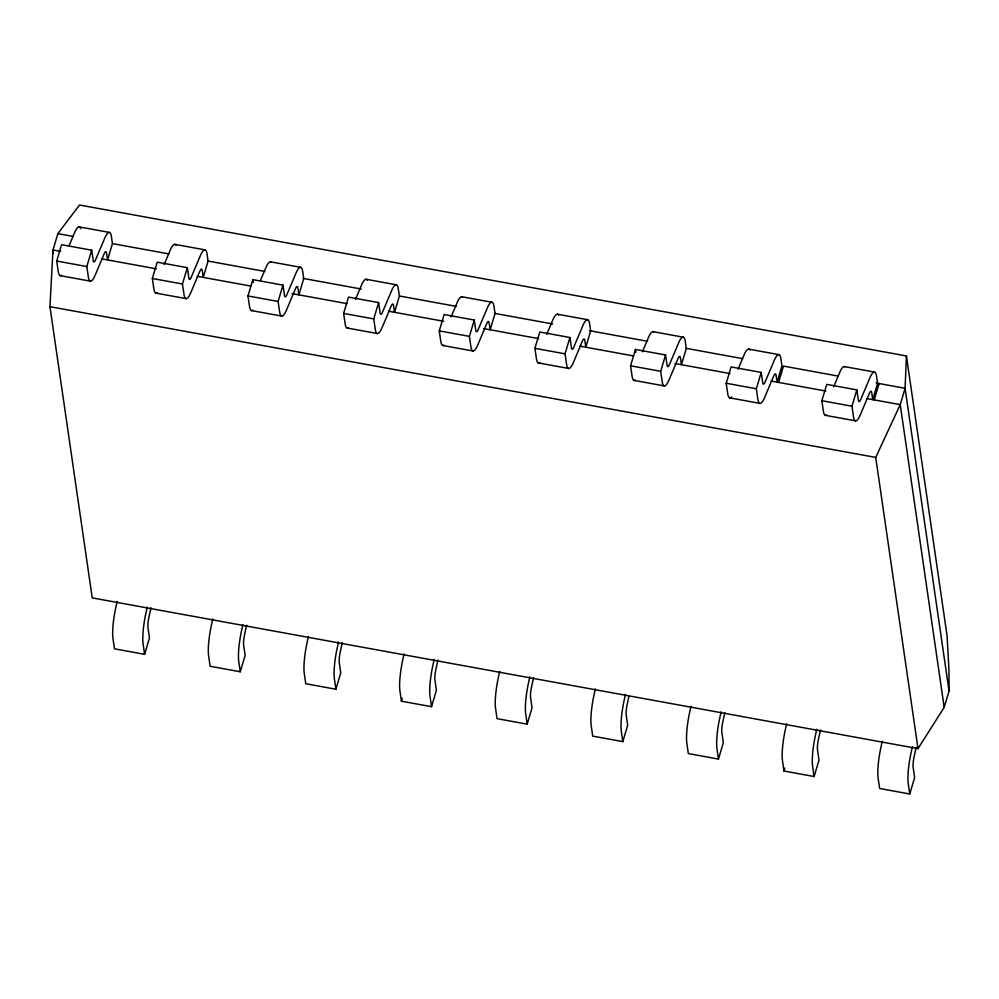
<?xml version="1.0" encoding="UTF-8"?>
<svg xmlns="http://www.w3.org/2000/svg" width="999" height="999" viewBox="0 0 999 999"><rect width="100%" height="100%" fill="white"/><g stroke="black" fill="none" stroke-linecap="round" stroke-linejoin="round"><path stroke-width="1.5" d="M906.43 355.956L905.094 388.299L949.05 691.033L944.18 707.354L918.006 748.638L92.233 597.889L49.95 306.668L52.984 249.962L57.855 233.641L79.508 205.007L906.43 355.956L947.102 636.051L948.925 669.417L949.05 691.033M117.108 601.56L115.822 607.442A29.795 5.719 -79.7 0 0 112.987 638.561L114.473 648.813L144.605 654.32L149.463 637.986L147.927 627.122A10.265 1.973 -79.7 0 1 148.751 618.006L150.986 607.742M147.24 607.067L145.954 612.936A29.795 5.719 -79.7 0 0 143.107 644.055L144.605 654.32M212.762 619.018L211.463 624.899A29.795 5.719 -79.7 0 0 208.629 656.018L210.115 666.271L240.247 671.778L245.117 655.444L243.569 644.58A10.265 1.973 -79.7 0 1 244.393 635.464L246.628 625.199M242.882 624.525L241.596 630.406A29.795 5.719 -79.7 0 0 238.761 661.525L240.247 671.778M308.404 636.488L307.118 642.357A29.795 5.719 -79.7 0 0 304.27 673.476L305.769 683.728L335.889 689.235L340.759 672.901L339.21 662.037A10.265 1.973 -79.7 0 1 340.035 652.921L342.27 642.657M338.524 641.982L337.237 647.864A29.795 5.719 -79.7 0 0 334.403 678.983L335.889 689.235M404.046 653.945L402.759 659.827A29.795 5.719 -79.7 0 0 399.925 690.946L401.411 701.198L431.531 706.693L436.401 690.359L434.852 679.495A10.265 1.973 -79.7 0 1 435.689 670.379L437.912 660.114M434.165 659.44L432.879 665.322A29.795 5.719 -79.7 0 0 430.045 696.44L431.531 706.693M499.687 671.403L498.401 677.285A29.795 5.719 -79.7 0 0 495.566 708.403L497.052 718.656L527.172 724.15L532.042 707.816L530.494 696.965A10.265 1.973 -79.7 0 1 531.331 687.849L533.566 677.572M529.807 676.897L528.521 682.779A29.795 5.719 -79.7 0 0 525.686 713.898L527.172 724.15M595.329 688.86L594.043 694.742A29.795 5.719 -79.7 0 0 591.208 725.861L592.694 736.113L622.814 741.608L627.684 725.286L626.136 714.422A10.265 1.973 -79.7 0 1 626.972 705.306L628.883 696.503M625.461 694.355L624.163 700.237A29.795 5.719 -79.7 0 0 621.328 731.355L622.814 741.608M690.971 706.318L689.685 712.2A29.795 5.719 -79.7 0 0 686.85 743.318L688.336 753.571L718.468 759.078L723.326 742.744L721.778 731.88A10.265 1.973 -79.7 0 1 722.614 722.764L724.849 712.499M721.103 711.825L719.804 717.694A29.795 5.719 -79.7 0 0 716.97 748.813L718.468 759.078M786.625 723.776L785.326 729.657A29.795 5.719 -79.7 0 0 782.492 760.776L783.978 771.028L814.11 776.535L818.98 760.202L817.432 749.337A10.265 1.973 -79.7 0 1 818.256 740.222L820.491 729.957M816.745 729.282L815.459 735.164A29.795 5.719 -79.7 0 0 812.612 766.283L814.11 776.535M882.267 741.246L880.968 747.115A29.795 5.719 -79.7 0 0 878.133 778.233L879.632 788.486L909.752 793.993L914.622 777.659L913.074 766.795A10.265 1.973 -79.7 0 1 913.898 757.679L916.133 747.414M912.387 746.74L911.1 752.622A29.795 5.719 -79.7 0 0 908.266 783.74L909.752 793.993M61.488 275.287A29.795 5.719 -79.7 0 1 58.192 271.291L56.706 261.039L61.563 244.705L91.696 250.212L93.282 260.939A10.265 1.973 -79.7 0 0 95.342 260.339L105.157 237.175A29.895 5.744 -79.7 0 1 111.201 235.339L112.45 243.606L107.58 259.927L106.593 253.147A10.365 1.986 -79.7 0 0 104.133 253.896L95.367 274.725A29.795 5.719 -79.7 0 1 88.312 276.785L86.826 266.533L91.696 250.212M157.13 292.744A29.795 5.719 -79.7 0 1 153.834 288.748L152.347 278.496L157.218 262.175L187.337 267.67L188.923 278.396A10.265 1.973 -79.7 0 0 190.996 277.797L200.799 254.633A29.895 5.744 -79.7 0 1 206.843 252.797L208.092 261.064L203.234 277.397L202.248 270.604A10.365 1.986 -79.7 0 0 199.775 271.353L191.009 292.183A29.795 5.719 -79.7 0 1 183.953 294.255L182.467 284.003L187.337 267.67M252.784 310.202A29.795 5.719 -79.7 0 1 249.475 306.206L247.989 295.954L252.859 279.633L282.979 285.127L284.565 295.854A10.265 1.973 -79.7 0 0 286.638 295.254L296.441 272.09A29.895 5.744 -79.7 0 1 302.485 270.254L303.746 278.521L298.876 294.855L297.889 288.062A10.365 1.986 -79.7 0 0 295.417 288.811L286.651 309.653A29.795 5.719 -79.7 0 1 279.595 311.713L278.109 301.461L282.979 285.127M348.426 327.66A29.795 5.719 -79.7 0 1 345.117 323.676L343.631 313.424L348.501 297.09L378.621 302.585L380.207 313.311A10.265 1.973 -79.7 0 0 382.28 312.712L392.083 289.548A29.895 5.744 -79.7 0 1 398.139 287.712L399.388 295.979L394.518 312.312L393.531 305.519A10.365 1.986 -79.7 0 0 391.059 306.268L382.305 327.11A29.795 5.719 -79.7 0 1 375.249 329.171L373.751 318.918L378.621 302.585M444.068 345.117A29.795 5.719 -79.7 0 1 440.759 341.134L439.273 330.881L444.143 314.548L474.263 320.042L475.861 330.781A10.265 1.973 -79.7 0 0 477.922 330.169L487.724 307.005A29.895 5.744 -79.7 0 1 493.781 305.17L495.029 313.436L490.159 329.77L489.173 322.977A10.365 1.986 -79.7 0 0 486.7 323.726L477.947 344.568A29.795 5.719 -79.7 0 1 470.891 346.628L469.405 336.376L474.263 320.042M401.411 701.198L402.297 698.226M539.71 362.575A29.795 5.719 -79.7 0 1 536.413 358.591L534.915 348.339L539.785 332.005L569.917 337.512L571.503 348.239A10.265 1.973 -79.7 0 0 573.563 347.627L583.366 324.475A29.895 5.744 -79.7 0 1 589.422 322.627L590.671 330.906L585.801 347.227L584.815 340.434A10.365 1.986 -79.7 0 0 582.355 341.183L573.588 362.025A29.795 5.719 -79.7 0 1 566.533 364.086L565.047 353.833L569.917 337.512M635.352 380.045A29.795 5.719 -79.7 0 1 632.055 376.049L630.569 365.796L635.426 349.463L665.559 354.97L667.145 365.696A10.265 1.973 -79.7 0 0 669.205 365.097L679.02 341.933A29.895 5.744 -79.7 0 1 685.064 340.097L686.313 348.364L681.443 364.685L680.456 357.904A10.365 1.986 -79.7 0 0 677.996 358.653L669.23 379.483A29.795 5.719 -79.7 0 1 662.175 381.543L660.689 371.291L665.559 354.97M731.693 396.853A29.795 5.719 -79.7 0 1 727.697 393.506L726.211 383.254L731.081 366.92L761.201 372.427L762.786 383.154A10.265 1.973 -79.7 0 0 764.859 382.555L774.662 359.39A29.895 5.744 -79.7 0 1 780.706 357.555L781.955 365.821L777.085 382.155L776.098 375.362A10.365 1.986 -79.7 0 0 773.638 376.111L764.872 396.94A29.795 5.719 -79.7 0 1 757.816 399.013L756.33 388.761L761.201 372.427M778.596 382.43L783.466 366.096L838.323 376.111M826.648 414.96A29.795 5.719 -79.7 0 1 823.338 410.964L821.852 400.711L826.722 384.39L856.842 389.885L858.428 400.611A10.265 1.973 -79.7 0 0 860.501 400.012L870.304 376.848A29.895 5.744 -79.7 0 1 876.348 375.012L877.597 383.279L872.739 399.612L871.752 392.819A10.365 1.986 -79.7 0 0 869.28 393.569L860.514 414.41A29.795 5.719 -79.7 0 1 853.458 416.471L851.972 406.218L856.842 389.885M874.237 399.887L879.108 383.554M783.978 771.028L784.864 768.069M69.118 245.642L75.025 231.668A29.895 5.744 -79.7 0 1 79.833 227.198M164.173 264.498L170.679 249.126A29.895 5.744 -79.7 0 1 175.961 245.23M260.402 280.569L266.321 266.596A29.895 5.744 -79.7 0 1 271.116 262.113M355.457 299.413L361.963 284.053A29.895 5.744 -79.7 0 1 367.245 280.157M451.098 316.87L457.604 301.511A29.895 5.744 -79.7 0 1 462.4 297.028M546.753 334.328L553.246 318.968A29.895 5.744 -79.7 0 1 558.528 315.072M642.394 351.785L648.888 336.426A29.895 5.744 -79.7 0 1 653.696 331.955M738.036 369.255L744.53 353.883A29.895 5.744 -79.7 0 1 749.824 349.987M833.678 386.713L840.184 371.353A29.895 5.744 -79.7 0 1 844.979 366.87M918.006 748.638L875.723 457.417L900.224 404.632L905.094 388.299L876.098 383.004M79.283 226.923L109.403 232.417M174.925 244.38L205.045 249.875M270.567 261.838L300.687 267.332M366.208 279.295L396.328 284.802M461.85 296.753L491.983 302.26M557.492 314.223L587.624 319.717M653.146 331.68L683.266 337.175M748.788 349.138L778.908 354.633M844.43 366.596L874.55 372.09M57.855 233.641L73.152 236.426M112.45 243.606L168.831 253.896M208.092 261.064L264.76 271.403M303.059 278.396L361.251 289.023M399.55 296.016L456.218 306.356M494.505 313.349L552.697 323.976M589.46 330.681L647.664 341.308M685.951 348.289L742.619 358.641M60.639 251.361L52.984 249.962L53.434 253.047M101.561 258.828L156.344 268.831M197.203 276.298L250.712 286.064M292.058 293.606L347.202 303.671M388.486 311.213L443.681 321.291M483.504 328.559L538.648 338.624M579.782 346.129L633.603 355.956M674.962 363.511L730.094 373.576M771.066 381.056L825.836 391.046M866.707 398.514L900.224 404.632L944.18 707.354M56.706 261.039L86.826 266.533M152.347 278.496L182.467 284.003M247.989 295.954L278.109 301.461M343.631 313.424L373.751 318.918M439.273 330.881L469.405 336.376M534.915 348.339L565.047 353.833M630.569 365.796L660.689 371.291M726.211 383.254L756.33 388.761M821.852 400.711L851.972 406.218M60.24 275.649L90.36 281.144M155.881 293.107L186.014 298.601M251.523 310.564L281.656 316.071M347.177 328.022L377.297 333.529M442.819 345.492L472.939 350.986M538.461 362.949L568.581 368.444M634.103 380.407L664.223 385.901M729.745 397.864L759.877 403.359M825.386 415.322L855.519 420.829M49.95 306.668L875.723 457.417M635.426 349.463L635.851 352.322M252.859 279.633L253.271 282.48M80.32 227.772A29.895 5.744 -79.7 0 1 80.732 228.659"/></g></svg>
